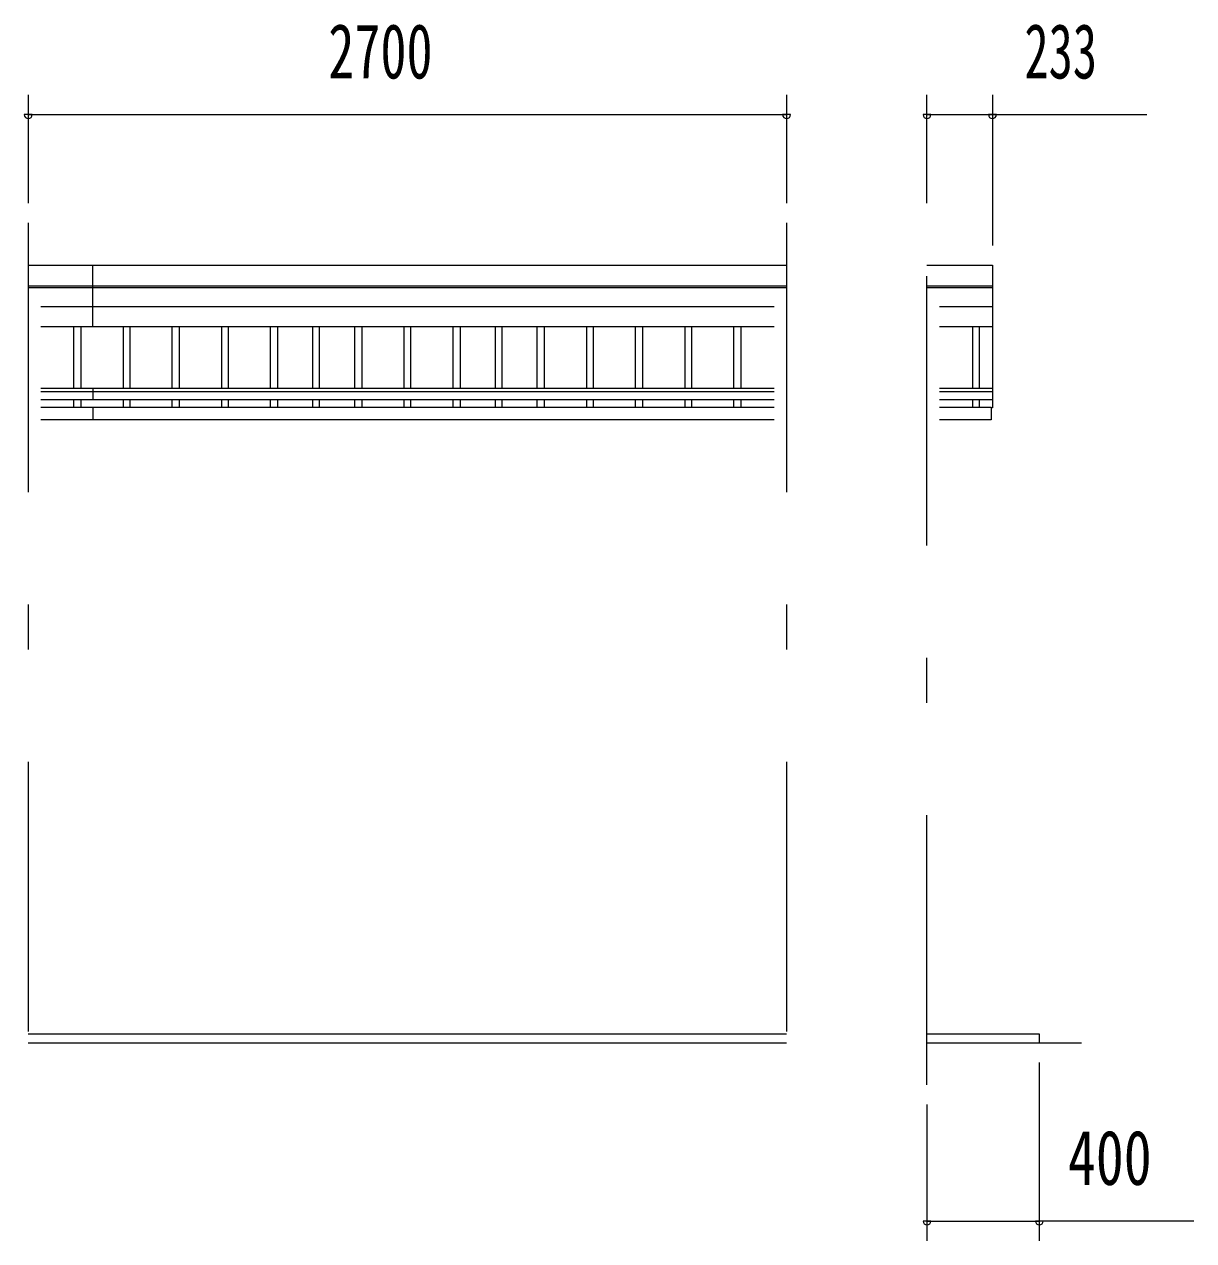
# Model space of a CAD drawing. Units: millimetres, scale not verified. Extents: x -32711 to 32716, y -14700 to 14700.
# Drawn here: x -15369 to -11206, y 2423 to 6754 of the extents above; entities that cross this region are included whole.
import ezdxf
from ezdxf.enums import TextEntityAlignment as Align

# ---------------------------------------------------------------- set-up
doc = ezdxf.new("R2010")
doc.units = ezdxf.units.MM
doc.header["$LTSCALE"] = 80
doc.linetypes.add('USER3', pattern=[24, 12, -5, 2, -5])
for name, color, linetype, lineweight in [('0-2_1-07BOLD', 7, 'Continuous', 18), ('0-3_1-27CENTER', 3, 'USER3', 18), ('0-4_1-47THIN', 4, 'Continuous', 18), ('0-5_1-57DIM', 3, 'Continuous', 18)]:
    doc.layers.add(name, color=color, linetype=linetype, lineweight=lineweight)
doc.styles.add('ＭＳ ゴシック', font='')
doc.styles.get('ＭＳ ゴシック').set_extended_font_data('MS Gothic')

msp = doc.modelspace()

# ---------------------------------------------------------------- linework, layer by layer
at = {"layer": '0-2_1-07BOLD'}
for p, q in [((-15355.08, 5896.54), (-12655.08, 5896.54)), ((-15125.08, 5678.35), (-15125.08, 5896.54)), ((-12655.08, 5821.4), (-15355.08, 5821.4)), ((-15355.08, 5817.32), (-12655.08, 5817.32)), ((-11922.08, 5821.4), (-12155.08, 5821.4)), ((-12155.08, 5817.32), (-11922.08, 5817.32)), ((-12699.63, 5747.84), (-15310.53, 5747.84)), ((-11922.08, 5747.84), (-12110.53, 5747.84)), ((-15310.53, 5678.35), (-12699.63, 5678.35)), ((-12110.53, 5678.35), (-11922.08, 5678.35)), ((-12699.63, 5456.72), (-15310.53, 5456.72)), ((-15310.53, 5446.3), (-12699.63, 5446.3)), ((-12699.63, 5416.69), (-15310.53, 5416.69)), ((-15125.08, 5456.72), (-15125.08, 5416.69)), ((-11922.08, 5456.72), (-12110.53, 5456.72)), ((-12110.53, 5446.3), (-11922.08, 5446.3)), ((-11922.08, 5416.69), (-12110.53, 5416.69)), ((-15310.53, 5390.36), (-12699.63, 5390.36)), ((-15125.08, 5390.36), (-15125.08, 5345.36)), ((-12110.53, 5390.36), (-11927.08, 5390.36)), ((-12699.63, 5345.36), (-15310.53, 5345.36)), ((-12655.08, 3157.54), (-15355.08, 3157.54)), ((-15355.08, 3127.54), (-12655.08, 3127.54)), ((-12155.08, 3127.54), (-11605.08, 3127.54))]:
    msp.add_line(p, q, dxfattribs=at)
for points in [[(-12155.08, 5896.54), (-11922.08, 5896.54), (-11922.08, 5387.78), (-11927.08, 5387.78)], [(-11927.08, 5390.36), (-11927.08, 5345.36), (-12110.53, 5345.36)], [(-11755.08, 3127.54), (-11755.08, 3157.54), (-12155.08, 3157.54)]]:
    msp.add_lwpolyline(points, dxfattribs=at)
at = {"layer": '0-3_1-27CENTER'}
for p, q in [((-15355.08, 6047.54), (-15355.08, 2977.54)), ((-12655.08, 6047.54), (-12655.08, 2977.54)), ((-12155.08, 2977.54), (-12155.08, 6047.54))]:
    msp.add_line(p, q, dxfattribs=at)
at = {"layer": '0-4_1-47THIN'}
for p, q in [((-15192.58, 5456.72), (-15192.58, 5678.35)), ((-15167.58, 5678.35), (-15167.58, 5456.72)), ((-15017.58, 5678.35), (-15017.58, 5456.72)), ((-14992.58, 5456.72), (-14992.58, 5678.35)), ((-14842.58, 5456.72), (-14842.58, 5678.35)), ((-14817.58, 5678.35), (-14817.58, 5456.72)), ((-14667.58, 5678.35), (-14667.58, 5456.72)), ((-14642.58, 5456.72), (-14642.58, 5678.35)), ((-14492.58, 5456.72), (-14492.58, 5678.35)), ((-14467.58, 5678.35), (-14467.58, 5456.72)), ((-14342.58, 5678.35), (-14342.58, 5456.72)), ((-14317.58, 5456.72), (-14317.58, 5678.35)), ((-14192.58, 5456.72), (-14192.58, 5678.35)), ((-14167.58, 5678.35), (-14167.58, 5456.72)), ((-14017.58, 5678.35), (-14017.58, 5456.72)), ((-13992.58, 5456.72), (-13992.58, 5678.35)), ((-13842.58, 5456.72), (-13842.58, 5678.35)), ((-13817.58, 5678.35), (-13817.58, 5456.72)), ((-13692.58, 5678.35), (-13692.58, 5456.72)), ((-13667.58, 5456.72), (-13667.58, 5678.35)), ((-13542.58, 5456.72), (-13542.58, 5678.35)), ((-13517.58, 5678.35), (-13517.58, 5456.72)), ((-13367.58, 5678.35), (-13367.58, 5456.72)), ((-13342.58, 5456.72), (-13342.58, 5678.35)), ((-13192.58, 5456.72), (-13192.58, 5678.35)), ((-13167.58, 5678.35), (-13167.58, 5456.72)), ((-13017.58, 5678.35), (-13017.58, 5456.72)), ((-12992.58, 5456.72), (-12992.58, 5678.35)), ((-12842.58, 5456.72), (-12842.58, 5678.35)), ((-12817.58, 5678.35), (-12817.58, 5456.72)), ((-11992.58, 5678.35), (-11992.58, 5456.72)), ((-11967.58, 5456.72), (-11967.58, 5678.35)), ((-15192.58, 5390.36), (-15192.58, 5416.69)), ((-15167.58, 5416.69), (-15167.58, 5390.36)), ((-15017.58, 5416.69), (-15017.58, 5390.36)), ((-14992.58, 5390.36), (-14992.58, 5416.69)), ((-14842.58, 5390.36), (-14842.58, 5416.69)), ((-14817.58, 5416.69), (-14817.58, 5390.36)), ((-14667.58, 5416.69), (-14667.58, 5390.36)), ((-14642.58, 5390.36), (-14642.58, 5416.69)), ((-14492.58, 5390.36), (-14492.58, 5416.69)), ((-14467.58, 5416.69), (-14467.58, 5390.36)), ((-14342.58, 5416.69), (-14342.58, 5390.36)), ((-14317.58, 5390.36), (-14317.58, 5416.69)), ((-14192.58, 5390.36), (-14192.58, 5416.69)), ((-14167.58, 5416.69), (-14167.58, 5390.36)), ((-14017.58, 5416.69), (-14017.58, 5390.36)), ((-13992.58, 5390.36), (-13992.58, 5416.69)), ((-13842.58, 5390.36), (-13842.58, 5416.69)), ((-13817.58, 5416.69), (-13817.58, 5390.36)), ((-13692.58, 5416.69), (-13692.58, 5390.36)), ((-13667.58, 5390.36), (-13667.58, 5416.69)), ((-13542.58, 5390.36), (-13542.58, 5416.69)), ((-13517.58, 5416.69), (-13517.58, 5390.36)), ((-13367.58, 5416.69), (-13367.58, 5390.36)), ((-13342.58, 5390.36), (-13342.58, 5416.69)), ((-13192.58, 5390.36), (-13192.58, 5416.69)), ((-13167.58, 5416.69), (-13167.58, 5390.36)), ((-13017.58, 5416.69), (-13017.58, 5390.36)), ((-12992.58, 5390.36), (-12992.58, 5416.69)), ((-12842.58, 5390.36), (-12842.58, 5416.69)), ((-12817.58, 5416.69), (-12817.58, 5390.36)), ((-11992.58, 5416.69), (-11992.58, 5390.36)), ((-11967.58, 5390.36), (-11967.58, 5416.69))]:
    msp.add_line(p, q, dxfattribs=at)
at = {"layer": '0-5_1-57DIM'}
for p, q in [((-15355.08, 6502.54), (-15355.08, 6117.54)), ((-12655.08, 6502.54), (-12655.08, 6117.54)), ((-12155.08, 6117.54), (-12155.08, 6502.54)), ((-11922.08, 6502.54), (-11922.08, 5966.54)), ((-15341.08, 6432.54), (-15369.08, 6432.54)), ((-15355.08, 6432.54), (-12655.08, 6432.54)), ((-12641.08, 6432.54), (-12669.08, 6432.54)), ((-12141.08, 6432.54), (-12169.08, 6432.54)), ((-12155.08, 6432.54), (-11922.08, 6432.54)), ((-11908.08, 6432.54), (-11936.08, 6432.54)), ((-11922.08, 6432.54), (-11372.58, 6432.54)), ((-11755.08, 2422.54), (-11755.08, 3057.54)), ((-12155.08, 2907.54), (-12155.08, 2422.54)), ((-12141.08, 2492.54), (-12169.08, 2492.54)), ((-12155.08, 2492.54), (-11755.08, 2492.54)), ((-11741.08, 2492.54), (-11769.08, 2492.54)), ((-11205.58, 2492.54), (-11755.08, 2492.54))]:
    msp.add_line(p, q, dxfattribs=at)
for centre in [(-15355.08, 6432.54), (-12655.08, 6432.54), (-12155.08, 6432.54), (-11922.08, 6432.54), (-12155.08, 2492.54), (-11755.08, 2492.54)]:
    msp.add_arc(centre, 14, 180, 0, dxfattribs=at)

# ---------------------------------------------------------------- texts
at = {"layer": '0-5_1-57DIM', "color": 7, "style": 'ＭＳ ゴシック'}
for s, width, p in [('2700', 0.7, (-14286.96, 6502.54)), ('233', 0.65, (-11808.28, 6502.54)), ('400', 0.75, (-11653.56, 2562.54))]:
    msp.add_text(s, height=195, dxfattribs=dict(at, width=width)).set_placement(p, align=Align.BOTTOM_LEFT)

doc.saveas('drawing.dxf')
